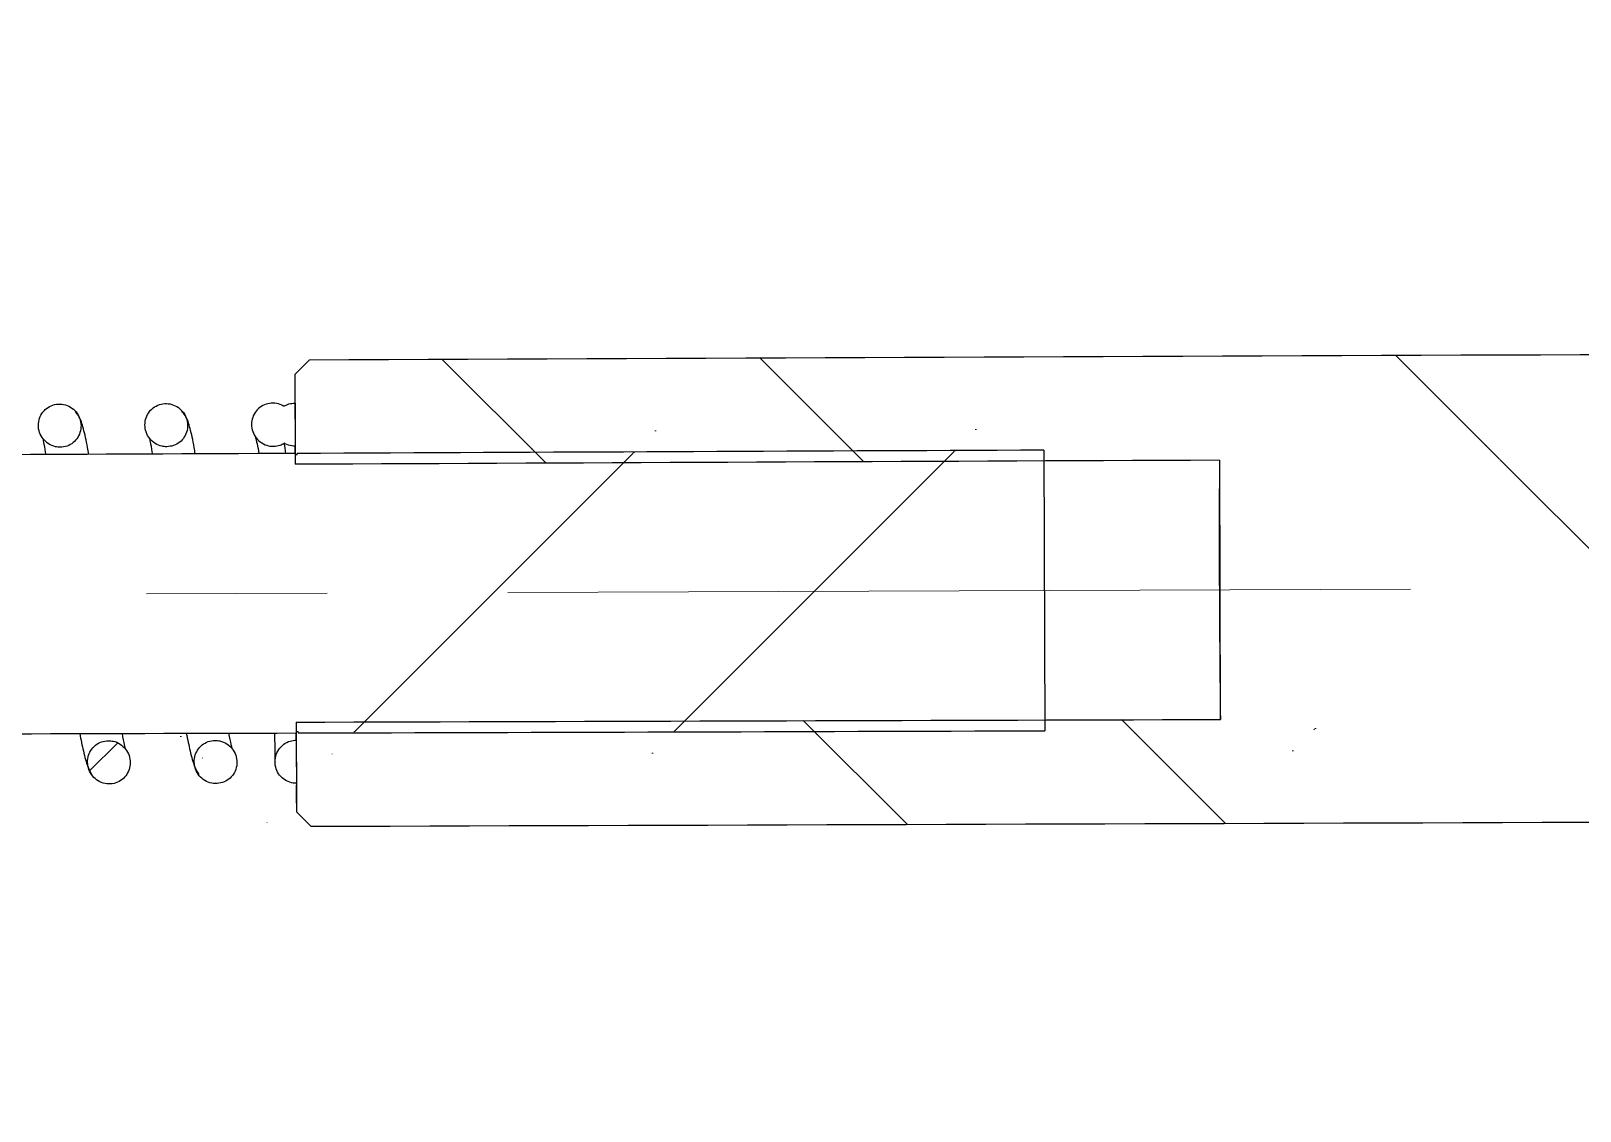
# Model space of a CAD drawing. Header units: millimetres. Extents: x 0 to 210, y 0 to 297.
# Drawn here: x 66.31 to 88.1, y 173.29 to 188.48 of the extents above; entities that cross this region are included whole.
import ezdxf

# ---------------------------------------------------------------- set-up
doc = ezdxf.new("R2010")
doc.units = ezdxf.units.MM
doc.linetypes.add('CENTERX2', pattern=[20.32, 12.7, -2.54, 2.54, -2.54])
doc.layers.add('COTAS', color=7, linetype='Continuous')
pattern_1 = [(45, (0, 0), (-4.49013, 4.49013), []), (45, (0, 3.175), (-4.49013, 4.49013), [])]

msp = doc.modelspace()

# ---------------------------------------------------------------- hatches: boundary and pattern name
at = {"layer": 'COTAS', "linetype": 'Continuous', "lineweight": 18}
h = msp.add_hatch(dxfattribs=at)
h.set_pattern_fill('ANSI32', color=256, angle=90, style=0)
edge = h.paths.add_edge_path(flags=0)
edge.add_line((83.024, 182.441), (83.037, 178.794))
edge.add_ellipse((155.617, 180.882), major_axis=(-431.296, -1.575), ratio=0.0042894, start_angle=78.55426, end_angle=80.31111, ccw=False)
edge.add_line((70.037, 178.757), (70.042, 177.492))
edge.add_spline(control_points=[(70.042, 177.492), (70.109, 177.425), (70.176, 177.358), (70.243, 177.291)], knot_values=[0, 0, 0, 0, 0.000284, 0.000284, 0.000284, 0.000284], weights=[1, 1, 1, 1], degree=3, periodic=0)
edge.add_ellipse((155.617, 180.882), major_axis=(-769.339, -2.809), ratio=0.0042894, start_angle=83.627805, end_angle=86.304547)
edge.add_spline(control_points=[(106.043, 177.408), (107.067, 176.548), (108.091, 175.689), (109.115, 174.829), (109.596, 174.426), (110.076, 174.023), (110.557, 173.62)], knot_values=[0, 0, 0, 0, 0.004012, 0.004012, 0.004012, 0.005893, 0.005893, 0.005893, 0.005893], weights=[1, 1, 1, 1, 1, 1, 1], degree=3, periodic=0)
edge.add_ellipse((155.617, 180.882), major_axis=(-1655.245, -6.044), ratio=0.00428937, start_angle=88.439159, end_angle=88.847729)
edge.add_spline(control_points=[(122.357, 173.662), (122.423, 173.729), (122.49, 173.796), (122.556, 173.863)], knot_values=[0, 0, 0, 0, 0.000283, 0.000283, 0.000283, 0.000283], weights=[1, 1, 1, 1], degree=3, periodic=0)
edge.add_line((122.556, 173.863), (122.551, 175.263))
edge.add_ellipse((155.617, 180.882), major_axis=(-1282.232, -4.682), ratio=0.00428937, start_angle=88.521395, end_angle=88.677838)
edge.add_line((126.051, 175.276), (126.056, 173.876))
edge.add_spline(control_points=[(126.056, 173.876), (126.123, 173.809), (126.19, 173.743), (126.257, 173.676)], knot_values=[0, 0, 0, 0, 0.000283, 0.000283, 0.000283, 0.000283], weights=[1, 1, 1, 1], degree=3, periodic=0)
edge.add_ellipse((155.617, 180.882), major_axis=(-1655.245, -6.044), ratio=0.00428937, start_angle=88.98275, end_angle=89.072762)
edge.add_spline(control_points=[(128.857, 173.686), (128.923, 173.753), (128.99, 173.819), (129.056, 173.886)], knot_values=[0, 0, 0, 0, 0.000283, 0.000283, 0.000283, 0.000283], weights=[1, 1, 1, 1], degree=3, periodic=0)
edge.add_line((129.056, 173.886), (129.006, 187.684))
edge.add_spline(control_points=[(129.006, 187.684), (128.939, 187.751), (128.872, 187.817), (128.805, 187.884)], knot_values=[0, 0, 0, 0, 0.000283, 0.000283, 0.000283, 0.000283], weights=[1, 1, 1, 1], degree=3, periodic=0)
edge.add_ellipse((155.617, 180.882), major_axis=(-1655.245, -6.044), ratio=0.00428937, start_angle=270.927238, end_angle=271.01725)
edge.add_spline(control_points=[(126.205, 187.874), (126.138, 187.807), (126.072, 187.74), (126.006, 187.673)], knot_values=[0, 0, 0, 0, 0.000283, 0.000283, 0.000283, 0.000283], weights=[1, 1, 1, 1], degree=3, periodic=0)
edge.add_line((126.006, 187.673), (126.011, 186.273))
edge.add_ellipse((155.617, 180.882), major_axis=(-1282.232, -4.682), ratio=0.00428937, start_angle=271.322162, end_angle=271.478605)
edge.add_line((122.511, 186.26), (122.506, 187.66))
edge.add_spline(control_points=[(122.506, 187.66), (122.439, 187.727), (122.372, 187.793), (122.305, 187.859)], knot_values=[0, 0, 0, 0, 0.000283, 0.000283, 0.000283, 0.000283], weights=[1, 1, 1, 1], degree=3, periodic=0)
edge.add_ellipse((155.617, 180.882), major_axis=(-1655.245, -6.044), ratio=0.00428937, start_angle=271.152271, end_angle=271.560841)
edge.add_spline(control_points=[(110.505, 187.815), (109.009, 186.542), (107.513, 185.269), (106.019, 183.994)], knot_values=[0, 0, 0, 0, 0.005893, 0.005893, 0.005893, 0.005893], weights=[1, 1, 1, 1], degree=3, periodic=0)
edge.add_ellipse((155.617, 180.882), major_axis=(-769.339, -2.809), ratio=0.0042894, start_angle=273.695453, end_angle=276.372195)
edge.add_spline(control_points=[(70.219, 183.85), (70.152, 183.783), (70.086, 183.715), (70.019, 183.648)], knot_values=[0, 0, 0, 0, 0.000284, 0.000284, 0.000284, 0.000284], weights=[1, 1, 1, 1], degree=3, periodic=0)
edge.add_line((70.019, 183.648), (70.024, 182.383))
edge.add_ellipse((155.617, 180.882), major_axis=(-431.296, -1.575), ratio=0.0042894, start_angle=279.68889, end_angle=281.44574, ccw=False)
h = msp.add_hatch(dxfattribs=at)
h.set_pattern_fill('ANSI32', color=256, angle=90, style=0)
edge = h.paths.add_edge_path(flags=0)
edge.add_line((45.049, 183.694), (45.052, 182.78))
edge.add_ellipse((155.617, 180.882), major_axis=(-547.863, -2), ratio=0.0042894, start_angle=280.78909, end_angle=281.64203, ccw=False)
edge.add_line((53.052, 182.816), (53.053, 182.51))
edge.add_ellipse((155.617, 180.882), major_axis=(-477.923, -1.745), ratio=0.0042894, start_angle=281.90087, end_angle=282.39139, ccw=False)
edge.add_line((57.053, 182.528), (57.049, 183.745))
edge.add_ellipse((155.617, 180.882), major_axis=(-757.683, -2.767), ratio=0.0042894, start_angle=277.474019, end_angle=278.390234)
h = msp.add_hatch(dxfattribs=at)
h.set_pattern_fill('ANSI32', color=256, angle=3e-322, style=0)
edge = h.paths.add_edge_path(flags=0)
edge.add_line((48.053, 182.538), (48.068, 178.441))
edge.add_spline(control_points=[(48.068, 178.441), (48.135, 178.373), (48.202, 178.305), (48.269, 178.237)], knot_values=[0, 0, 0, 0, 0.000286, 0.000286, 0.000286, 0.000286], weights=[1, 1, 1, 1], degree=3, periodic=0)
edge.add_ellipse((155.617, 180.882), major_axis=(-536.206, -1.958), ratio=0.0042894, start_angle=78.45044, end_angle=78.97346)
edge.add_line((53.069, 178.25), (53.067, 178.557))
edge.add_ellipse((155.617, 180.882), major_axis=(-466.266, -1.703), ratio=0.0042894, start_angle=77.29371, end_angle=79.42299)
edge.add_line((70.038, 178.604), (70.038, 178.622))
edge.add_ellipse((155.617, 180.882), major_axis=(-462.064, -1.687), ratio=0.0042894, start_angle=79.32568, end_angle=79.32942)
edge.add_line((70.067, 178.622), (70.068, 178.604))
edge.add_ellipse((155.617, 180.882), major_axis=(-466.266, -1.703), ratio=0.0042894, start_angle=79.4267, end_angle=80.73657)
edge.add_line((80.568, 178.634), (80.553, 182.582))
edge.add_ellipse((155.617, 180.882), major_axis=(-466.266, -1.703), ratio=0.0042894, start_angle=279.26343, end_angle=280.5733)
edge.add_line((70.053, 182.536), (70.053, 182.518))
edge.add_ellipse((155.617, 180.882), major_axis=(-462.064, -1.687), ratio=0.0042894, start_angle=280.67058, end_angle=280.67432)
edge.add_line((70.024, 182.518), (70.024, 182.536))
edge.add_ellipse((155.617, 180.882), major_axis=(-466.266, -1.703), ratio=0.0042894, start_angle=280.57701, end_angle=282.70629)
edge.add_line((53.053, 182.459), (53.052, 182.765))
edge.add_ellipse((155.617, 180.882), major_axis=(-536.206, -1.958), ratio=0.0042894, start_angle=281.02654, end_angle=281.54956)
edge.add_spline(control_points=[(48.252, 182.744), (48.186, 182.675), (48.119, 182.607), (48.053, 182.538)], knot_values=[0, 0, 0, 0, 0.000286, 0.000286, 0.000286, 0.000286], weights=[1, 1, 1, 1], degree=3, periodic=0)
h = msp.add_hatch(dxfattribs=at)
h.set_pattern_fill('STEEL', color=256, scale=2, style=0)
h.set_pattern_definition(pattern_1)
edge = h.paths.add_edge_path(flags=0)
edge.add_spline(control_points=[(66.717, 182.623), (66.75, 182.623), (66.783, 182.629), (66.814, 182.64), (66.845, 182.651), (66.874, 182.667), (66.899, 182.688), (66.925, 182.708), (66.947, 182.733), (66.964, 182.761), (66.982, 182.789), (66.995, 182.82), (67.002, 182.853), (67.01, 182.886), (67.012, 182.92), (67.009, 182.954), (67.005, 182.988), (66.996, 183.022), (66.981, 183.054), (66.967, 183.085), (66.946, 183.115), (66.922, 183.139), (66.898, 183.164), (66.869, 183.185), (66.838, 183.2), (66.807, 183.215), (66.773, 183.225), (66.739, 183.229), (66.706, 183.233), (66.671, 183.231), (66.639, 183.223), (66.606, 183.215), (66.575, 183.202), (66.547, 183.184), (66.519, 183.166), (66.494, 183.143), (66.474, 183.117), (66.454, 183.091), (66.438, 183.062), (66.427, 183.03), (66.416, 182.999), (66.411, 182.965), (66.411, 182.932), (66.411, 182.898), (66.417, 182.863), (66.428, 182.831), (66.439, 182.798), (66.456, 182.767), (66.477, 182.74), (66.499, 182.713), (66.526, 182.689), (66.555, 182.67), (66.584, 182.651), (66.617, 182.638), (66.651, 182.63), (66.673, 182.625), (66.695, 182.623), (66.717, 182.623)], knot_values=[0, 0, 0, 0, 0.000098, 0.000098, 0.000098, 0.000196, 0.000196, 0.000196, 0.000294, 0.000294, 0.000294, 0.000393, 0.000393, 0.000393, 0.000495, 0.000495, 0.000495, 0.000598, 0.000598, 0.000598, 0.000703, 0.000703, 0.000703, 0.000807, 0.000807, 0.000807, 0.000909, 0.000909, 0.000909, 0.00101, 0.00101, 0.00101, 0.00111, 0.00111, 0.00111, 0.001209, 0.001209, 0.001209, 0.001307, 0.001307, 0.001307, 0.001408, 0.001408, 0.001408, 0.001509, 0.001509, 0.001509, 0.001613, 0.001613, 0.001613, 0.001718, 0.001718, 0.001718, 0.001822, 0.001822, 0.001822, 0.001888, 0.001888, 0.001888, 0.001888], weights=[1, 1, 1, 1, 1, 1, 1, 1, 1, 1, 1, 1, 1, 1, 1, 1, 1, 1, 1, 1, 1, 1, 1, 1, 1, 1, 1, 1, 1, 1, 1, 1, 1, 1, 1, 1, 1, 1, 1, 1, 1, 1, 1, 1, 1, 1, 1, 1, 1, 1, 1, 1, 1, 1, 1, 1, 1, 1], degree=3, periodic=0)
h = msp.add_hatch(dxfattribs=at)
h.set_pattern_fill('STEEL', color=256, scale=2, style=0)
h.set_pattern_definition(pattern_1)
edge = h.paths.add_edge_path(flags=0)
edge.add_spline(control_points=[(68.217, 182.63), (68.249, 182.63), (68.282, 182.635), (68.313, 182.646), (68.344, 182.657), (68.373, 182.674), (68.399, 182.694), (68.424, 182.715), (68.446, 182.74), (68.464, 182.768), (68.481, 182.796), (68.494, 182.827), (68.502, 182.859), (68.51, 182.892), (68.512, 182.927), (68.508, 182.961), (68.505, 182.995), (68.495, 183.029), (68.481, 183.06), (68.466, 183.092), (68.446, 183.121), (68.421, 183.146), (68.397, 183.171), (68.368, 183.191), (68.337, 183.207), (68.307, 183.222), (68.273, 183.232), (68.239, 183.235), (68.205, 183.239), (68.171, 183.237), (68.138, 183.229), (68.106, 183.222), (68.074, 183.208), (68.046, 183.19), (68.019, 183.173), (67.994, 183.15), (67.973, 183.124), (67.953, 183.098), (67.937, 183.068), (67.926, 183.037), (67.915, 183.005), (67.91, 182.971), (67.91, 182.938), (67.91, 182.904), (67.916, 182.87), (67.927, 182.838), (67.938, 182.805), (67.955, 182.774), (67.977, 182.747), (67.998, 182.719), (68.025, 182.695), (68.054, 182.676), (68.084, 182.658), (68.117, 182.644), (68.151, 182.637), (68.172, 182.632), (68.194, 182.629), (68.217, 182.63)], knot_values=[0, 0, 0, 0, 0.000098, 0.000098, 0.000098, 0.000196, 0.000196, 0.000196, 0.000294, 0.000294, 0.000294, 0.000393, 0.000393, 0.000393, 0.000495, 0.000495, 0.000495, 0.000598, 0.000598, 0.000598, 0.000702, 0.000702, 0.000702, 0.000806, 0.000806, 0.000806, 0.000909, 0.000909, 0.000909, 0.00101, 0.00101, 0.00101, 0.00111, 0.00111, 0.00111, 0.001208, 0.001208, 0.001208, 0.001307, 0.001307, 0.001307, 0.001408, 0.001408, 0.001408, 0.001509, 0.001509, 0.001509, 0.001613, 0.001613, 0.001613, 0.001718, 0.001718, 0.001718, 0.001822, 0.001822, 0.001822, 0.001888, 0.001888, 0.001888, 0.001888], weights=[1, 1, 1, 1, 1, 1, 1, 1, 1, 1, 1, 1, 1, 1, 1, 1, 1, 1, 1, 1, 1, 1, 1, 1, 1, 1, 1, 1, 1, 1, 1, 1, 1, 1, 1, 1, 1, 1, 1, 1, 1, 1, 1, 1, 1, 1, 1, 1, 1, 1, 1, 1, 1, 1, 1, 1, 1, 1], degree=3, periodic=0)
h = msp.add_hatch(dxfattribs=at)
h.set_pattern_fill('STEEL', color=256, scale=2, style=0)
h.set_pattern_definition(pattern_1)
edge = h.paths.add_edge_path(flags=0)
edge.add_spline(control_points=[(70.021, 183.245), (69.992, 183.245), (69.963, 183.24), (69.935, 183.232), (69.91, 183.224), (69.885, 183.213), (69.863, 183.199)], knot_values=[0.000156, 0.000156, 0.000156, 0.000156, 0.000244, 0.000244, 0.000244, 0.000324, 0.000324, 0.000324, 0.000324], weights=[1, 1, 1, 1, 1, 1, 1], degree=3, periodic=0)
edge.add_spline(control_points=[(69.863, 183.199), (69.854, 183.204), (69.846, 183.209), (69.837, 183.213), (69.806, 183.228), (69.772, 183.238), (69.738, 183.242), (69.705, 183.245), (69.67, 183.243), (69.637, 183.236), (69.605, 183.228), (69.574, 183.215), (69.546, 183.197), (69.518, 183.179), (69.493, 183.156), (69.473, 183.13), (69.452, 183.104), (69.436, 183.074), (69.426, 183.043), (69.415, 183.011), (69.409, 182.978), (69.409, 182.944), (69.409, 182.91), (69.415, 182.876), (69.426, 182.844), (69.438, 182.811), (69.455, 182.78), (69.476, 182.753), (69.498, 182.726), (69.524, 182.702), (69.554, 182.683), (69.583, 182.665), (69.616, 182.651), (69.65, 182.643), (69.671, 182.639), (69.694, 182.636), (69.716, 182.636), (69.749, 182.636), (69.782, 182.642), (69.813, 182.653), (69.832, 182.66), (69.851, 182.669), (69.869, 182.68)], knot_values=[0.000777, 0.000777, 0.000777, 0.000777, 0.000806, 0.000806, 0.000806, 0.000909, 0.000909, 0.000909, 0.00101, 0.00101, 0.00101, 0.00111, 0.00111, 0.00111, 0.001208, 0.001208, 0.001208, 0.001307, 0.001307, 0.001307, 0.001407, 0.001407, 0.001407, 0.001509, 0.001509, 0.001509, 0.001613, 0.001613, 0.001613, 0.001717, 0.001717, 0.001717, 0.001821, 0.001821, 0.001821, 0.001887, 0.001887, 0.001887, 0.001985, 0.001985, 0.001985, 0.002048, 0.002048, 0.002048, 0.002048], weights=[1, 1, 1, 1, 1, 1, 1, 1, 1, 1, 1, 1, 1, 1, 1, 1, 1, 1, 1, 1, 1, 1, 1, 1, 1, 1, 1, 1, 1, 1, 1, 1, 1, 1, 1, 1, 1, 1, 1, 1, 1, 1, 1], degree=3, periodic=0)
edge.add_spline(control_points=[(69.869, 182.68), (69.874, 182.677), (69.879, 182.674), (69.884, 182.672), (69.913, 182.656), (69.945, 182.646), (69.978, 182.641), (69.993, 182.639), (70.008, 182.637), (70.023, 182.638)], knot_values=[0.000948, 0.000948, 0.000948, 0.000948, 0.000965, 0.000965, 0.000965, 0.001065, 0.001065, 0.001065, 0.001111, 0.001111, 0.001111, 0.001111], weights=[1, 1, 1, 1, 1, 1, 1, 1, 1, 1], degree=3, periodic=0)
edge.add_line((70.023, 182.638), (70.021, 183.245))
h = msp.add_hatch(dxfattribs=at)
h.set_pattern_fill('ANSI32', color=256, angle=90, style=0)
edge = h.paths.add_edge_path(flags=0)
edge.add_line((53.068, 178.506), (53.069, 178.2))
edge.add_ellipse((155.617, 180.882), major_axis=(-547.863, -2), ratio=0.0042894, start_angle=78.35797, end_angle=79.21091, ccw=False)
edge.add_line((45.069, 178.177), (45.072, 177.264))
edge.add_ellipse((155.617, 180.882), major_axis=(-757.683, -2.767), ratio=0.0042894, start_angle=81.609766, end_angle=82.525981)
edge.add_line((57.072, 177.3), (57.068, 178.517))
edge.add_ellipse((155.617, 180.882), major_axis=(-477.923, -1.745), ratio=0.0042894, start_angle=77.60861, end_angle=78.09913, ccw=False)
h = msp.add_hatch(dxfattribs=at)
h.set_pattern_fill('STEEL', color=256, scale=2, style=0)
h.set_pattern_definition(pattern_1)
edge = h.paths.add_edge_path(flags=0)
edge.add_spline(control_points=[(67.397, 178.495), (67.364, 178.495), (67.331, 178.489), (67.3, 178.478), (67.269, 178.467), (67.24, 178.451), (67.214, 178.43), (67.189, 178.41), (67.167, 178.385), (67.149, 178.357), (67.132, 178.329), (67.119, 178.298), (67.111, 178.265), (67.103, 178.232), (67.101, 178.198), (67.105, 178.164), (67.108, 178.13), (67.117, 178.096), (67.132, 178.065), (67.147, 178.033), (67.167, 178.004), (67.191, 177.979), (67.215, 177.954), (67.244, 177.933), (67.275, 177.918), (67.306, 177.903), (67.34, 177.893), (67.374, 177.889), (67.407, 177.885), (67.442, 177.887), (67.475, 177.895), (67.507, 177.902), (67.539, 177.916), (67.567, 177.933), (67.594, 177.951), (67.62, 177.974), (67.64, 178), (67.66, 178.026), (67.676, 178.056), (67.687, 178.087), (67.698, 178.119), (67.703, 178.152), (67.703, 178.186), (67.703, 178.22), (67.698, 178.254), (67.686, 178.286), (67.675, 178.319), (67.658, 178.35), (67.637, 178.377), (67.615, 178.404), (67.589, 178.429), (67.559, 178.447), (67.53, 178.466), (67.497, 178.48), (67.463, 178.487), (67.441, 178.492), (67.419, 178.495), (67.397, 178.495)], knot_values=[0, 0, 0, 0, 0.000098, 0.000098, 0.000098, 0.000196, 0.000196, 0.000196, 0.000294, 0.000294, 0.000294, 0.000394, 0.000394, 0.000394, 0.000495, 0.000495, 0.000495, 0.000598, 0.000598, 0.000598, 0.000702, 0.000702, 0.000702, 0.000807, 0.000807, 0.000807, 0.000909, 0.000909, 0.000909, 0.001011, 0.001011, 0.001011, 0.00111, 0.00111, 0.00111, 0.001209, 0.001209, 0.001209, 0.001308, 0.001308, 0.001308, 0.001408, 0.001408, 0.001408, 0.00151, 0.00151, 0.00151, 0.001613, 0.001613, 0.001613, 0.001718, 0.001718, 0.001718, 0.001823, 0.001823, 0.001823, 0.001889, 0.001889, 0.001889, 0.001889], weights=[1, 1, 1, 1, 1, 1, 1, 1, 1, 1, 1, 1, 1, 1, 1, 1, 1, 1, 1, 1, 1, 1, 1, 1, 1, 1, 1, 1, 1, 1, 1, 1, 1, 1, 1, 1, 1, 1, 1, 1, 1, 1, 1, 1, 1, 1, 1, 1, 1, 1, 1, 1, 1, 1, 1, 1, 1, 1], degree=3, periodic=0)
h = msp.add_hatch(dxfattribs=at)
h.set_pattern_fill('STEEL', color=256, scale=2, style=0)
h.set_pattern_definition(pattern_1)
edge = h.paths.add_edge_path(flags=0)
edge.add_spline(control_points=[(68.898, 178.499), (68.865, 178.499), (68.832, 178.493), (68.801, 178.482), (68.77, 178.471), (68.74, 178.455), (68.715, 178.434), (68.689, 178.414), (68.667, 178.389), (68.65, 178.361), (68.632, 178.333), (68.619, 178.302), (68.612, 178.27), (68.604, 178.237), (68.602, 178.202), (68.605, 178.168), (68.609, 178.134), (68.618, 178.1), (68.633, 178.069), (68.647, 178.037), (68.668, 178.008), (68.692, 177.983), (68.716, 177.958), (68.745, 177.938), (68.776, 177.922), (68.807, 177.907), (68.841, 177.897), (68.875, 177.893), (68.908, 177.89), (68.943, 177.892), (68.975, 177.899), (69.008, 177.907), (69.039, 177.92), (69.067, 177.938), (69.095, 177.956), (69.12, 177.979), (69.14, 178.005), (69.161, 178.031), (69.177, 178.061), (69.188, 178.092), (69.198, 178.123), (69.204, 178.157), (69.204, 178.19), (69.204, 178.224), (69.198, 178.259), (69.187, 178.291), (69.176, 178.323), (69.159, 178.354), (69.138, 178.382), (69.116, 178.409), (69.089, 178.433), (69.06, 178.452), (69.031, 178.47), (68.998, 178.484), (68.964, 178.492), (68.942, 178.497), (68.92, 178.499), (68.898, 178.499)], knot_values=[0, 0, 0, 0, 0.000098, 0.000098, 0.000098, 0.000197, 0.000197, 0.000197, 0.000295, 0.000295, 0.000295, 0.000394, 0.000394, 0.000394, 0.000495, 0.000495, 0.000495, 0.000598, 0.000598, 0.000598, 0.000702, 0.000702, 0.000702, 0.000806, 0.000806, 0.000806, 0.000909, 0.000909, 0.000909, 0.00101, 0.00101, 0.00101, 0.00111, 0.00111, 0.00111, 0.001209, 0.001209, 0.001209, 0.001308, 0.001308, 0.001308, 0.001408, 0.001408, 0.001408, 0.00151, 0.00151, 0.00151, 0.001613, 0.001613, 0.001613, 0.001718, 0.001718, 0.001718, 0.001822, 0.001822, 0.001822, 0.001888, 0.001888, 0.001888, 0.001888], weights=[1, 1, 1, 1, 1, 1, 1, 1, 1, 1, 1, 1, 1, 1, 1, 1, 1, 1, 1, 1, 1, 1, 1, 1, 1, 1, 1, 1, 1, 1, 1, 1, 1, 1, 1, 1, 1, 1, 1, 1, 1, 1, 1, 1, 1, 1, 1, 1, 1, 1, 1, 1, 1, 1, 1, 1, 1, 1], degree=3, periodic=0)
h = msp.add_hatch(dxfattribs=at)
h.set_pattern_fill('STEEL', color=256, scale=2, style=0)
h.set_pattern_definition(pattern_1)
edge = h.paths.add_edge_path(flags=0)
edge.add_spline(control_points=[(70.038, 178.502), (70.01, 178.502), (69.981, 178.498), (69.954, 178.49), (69.922, 178.48), (69.89, 178.464), (69.863, 178.444), (69.836, 178.424), (69.811, 178.399), (69.792, 178.37), (69.773, 178.342), (69.758, 178.309), (69.749, 178.276), (69.741, 178.243), (69.738, 178.208), (69.74, 178.174), (69.743, 178.14), (69.752, 178.106), (69.765, 178.075), (69.779, 178.044), (69.798, 178.015), (69.821, 177.991), (69.843, 177.966), (69.87, 177.945), (69.9, 177.93), (69.929, 177.914), (69.962, 177.903), (69.995, 177.898), (70.01, 177.896), (70.025, 177.895), (70.04, 177.895)], knot_values=[0.000156, 0.000156, 0.000156, 0.000156, 0.000242, 0.000242, 0.000242, 0.000345, 0.000345, 0.000345, 0.000449, 0.000449, 0.000449, 0.000553, 0.000553, 0.000553, 0.000657, 0.000657, 0.000657, 0.000761, 0.000761, 0.000761, 0.000863, 0.000863, 0.000863, 0.000964, 0.000964, 0.000964, 0.001065, 0.001065, 0.001065, 0.001111, 0.001111, 0.001111, 0.001111], weights=[1, 1, 1, 1, 1, 1, 1, 1, 1, 1, 1, 1, 1, 1, 1, 1, 1, 1, 1, 1, 1, 1, 1, 1, 1, 1, 1, 1, 1, 1, 1], degree=3, periodic=0)
edge.add_line((70.04, 177.895), (70.038, 178.502))

# ---------------------------------------------------------------- linework, layer by layer
at = {"color": 7, "linetype": 'Continuous', "lineweight": 25}
for p, q in [((70.019, 183.648), (70.219, 183.85)), ((70.019, 183.648), (70.024, 182.383)), ((70.021, 183.245), (70.023, 182.638)), ((70.024, 182.536), (70.024, 182.518)), ((70.053, 182.518), (70.024, 182.518)), ((70.053, 182.518), (70.053, 182.536)), ((80.553, 182.582), (80.568, 178.634)), ((83.024, 182.441), (83.037, 178.794)), ((70.037, 178.757), (70.042, 177.492)), ((70.038, 178.502), (70.036, 178.604)), ((70.038, 178.622), (70.067, 178.622)), ((70.038, 178.622), (70.038, 178.604)), ((70.038, 178.502), (70.04, 177.895)), ((70.068, 178.604), (70.067, 178.622)), ((70.243, 177.291), (70.042, 177.492))]:
    msp.add_line(p, q, dxfattribs=at)
at = {"color": 7, "linetype": 'Continuous', "lineweight": 25, "flags": 128}
msp.add_lwpolyline([(70.022, 182.536), (70.022, 182.552), (70.023, 182.638)], dxfattribs=at)
at = {"color": 7, "linetype": 'Continuous', "lineweight": 25}
for centre, radius, start, end in [((94.027, 183.232), 24.011, 179.0059, 179.9138), ((295.511, 181.393), 212.489, 179.71748, 180.70093), ((93.892, 178.08), 23.857, 180.5094, 181.414)]:
    msp.add_arc(centre, radius, start, end, dxfattribs=at)
for major_axis, start_param, end_param in [((-769.339, -2.809), 4.776887, 4.823605), ((-466.266, -1.703), 4.896993, 4.934156), ((-431.296, -1.575), 4.881492, 4.912155), ((-466.266, -1.703), 4.874066, 4.896928), ((-431.296, -1.575), 1.37103, 1.401693), ((-466.266, -1.703), 1.34903, 1.386193), ((-466.266, -1.703), 1.386257, 1.409119), ((-769.339, -2.809), 1.459581, 1.506299)]:
    msp.add_ellipse((155.617, 180.882), major_axis=major_axis, ratio=0.004289, start_param=start_param, end_param=end_param, dxfattribs=at)
for points, knots in [([(66.717, 182.623), (66.75, 182.626), (66.816, 182.633), (66.903, 182.684), (66.969, 182.758), (67.008, 182.852), (67.015, 182.955), (66.987, 183.056), (66.927, 183.143), (66.841, 183.205), (66.741, 183.235), (66.638, 183.229), (66.544, 183.189), (66.47, 183.121), (66.422, 183.032), (66.405, 182.931), (66.422, 182.829), (66.473, 182.736), (66.552, 182.665), (66.638, 182.628), (66.695, 182.624), (66.717, 182.623)], [0, 0, 0, 0, 0.0519344, 0.103878, 0.1557296, 0.2083014, 0.2620399, 0.3168083, 0.3720479, 0.4270887, 0.4814308, 0.5348877, 0.5875885, 0.6399004, 0.6923171, 0.7453329, 0.7992936, 0.8542254, 0.9096936, 0.9648523, 1, 1, 1, 1]), ([(67.118, 182.523), (67.113, 182.555), (67.092, 182.699), (67.046, 182.882), (67.002, 183.035), (66.944, 183.105), (66.929, 183.124)], [0, 0, 0, 0, 0.113873, 0.510556, 0.865444, 1, 1, 1, 1]), ([(68.217, 182.63), (68.249, 182.633), (68.315, 182.64), (68.402, 182.69), (68.469, 182.765), (68.507, 182.859), (68.514, 182.962), (68.486, 183.063), (68.426, 183.15), (68.34, 183.212), (68.24, 183.241), (68.137, 183.235), (68.043, 183.195), (67.969, 183.127), (67.921, 183.038), (67.904, 182.937), (67.922, 182.835), (67.972, 182.743), (68.051, 182.672), (68.138, 182.635), (68.194, 182.631), (68.217, 182.63)], [0, 0, 0, 0, 0.05198, 0.103969, 0.155862, 0.20845, 0.262176, 0.31691, 0.372109, 0.427122, 0.481457, 0.53493, 0.587661, 0.640007, 0.692449, 0.745472, 0.799416, 0.85431, 0.909735, 0.964866, 1, 1, 1, 1]), ([(68.617, 182.53), (68.613, 182.56), (68.592, 182.703), (68.546, 182.886), (68.502, 183.041), (68.443, 183.112), (68.427, 183.132)], [0, 0, 0, 0, 0.107642, 0.503595, 0.858891, 1, 1, 1, 1]), ([(69.863, 183.199), (69.854, 183.204), (69.816, 183.226), (69.739, 183.247), (69.637, 183.241), (69.543, 183.202), (69.468, 183.133), (69.42, 183.044), (69.404, 182.944), (69.421, 182.841), (69.472, 182.749), (69.55, 182.678), (69.637, 182.642), (69.726, 182.633), (69.803, 182.645), (69.85, 182.67), (69.869, 182.68)], [0, 0, 0, 0, 0.023583, 0.104205, 0.183577, 0.261873, 0.339602, 0.417461, 0.496154, 0.57618, 0.657587, 0.73977, 0.82154, 0.873657, 0.950859, 1, 1, 1, 1]), ([(69.863, 183.199), (69.886, 183.211), (69.936, 183.238), (69.992, 183.242), (70.021, 183.245)], [0, 0, 0, 0, 0.4765146, 1, 1, 1, 1]), ([(66.476, 182.736), (66.476, 182.725), (66.478, 182.7), (66.501, 182.615), (66.514, 182.524), (66.515, 182.52)], [0, 0, 0, 0, 0.430044, 0.978576, 1, 1, 1, 1]), ([(67.976, 182.742), (67.976, 182.73), (67.979, 182.704), (68.001, 182.62), (68.014, 182.529), (68.015, 182.527)], [0, 0, 0, 0, 0.435525, 0.986532, 1, 1, 1, 1]), ([(69.465, 182.764), (69.465, 182.762), (69.464, 182.757), (69.487, 182.687), (69.505, 182.583), (69.513, 182.534)], [0, 0, 0, 0, 0.20138, 0.626429, 1, 1, 1, 1]), ([(69.891, 182.535), (69.884, 182.588), (69.877, 182.649), (69.87, 182.676), (69.869, 182.68)], [0, 0, 0, 0, 0.864901, 1, 1, 1, 1]), ([(70.023, 182.638), (70.008, 182.638), (69.96, 182.64), (69.907, 182.658), (69.874, 182.677), (69.869, 182.68)], [0, 0, 0, 0, 0.279659, 0.893823, 1, 1, 1, 1]), ([(66.992, 178.595), (67.009, 178.51), (67.046, 178.324), (67.104, 178.122), (67.145, 178.05), (67.164, 178.016)], [0, 0, 0, 0, 0.306227, 0.666784, 1, 1, 1, 1]), ([(67.397, 178.495), (67.364, 178.491), (67.298, 178.485), (67.211, 178.434), (67.144, 178.36), (67.106, 178.266), (67.099, 178.163), (67.127, 178.062), (67.187, 177.975), (67.272, 177.913), (67.373, 177.883), (67.476, 177.889), (67.57, 177.929), (67.644, 177.997), (67.692, 178.086), (67.709, 178.186), (67.692, 178.288), (67.641, 178.381), (67.563, 178.452), (67.476, 178.49), (67.419, 178.493), (67.397, 178.495)], [0, 0, 0, 0, 0.051989, 0.103989, 0.155847, 0.208361, 0.262009, 0.316696, 0.371894, 0.426946, 0.481344, 0.534877, 0.587646, 0.639995, 0.692401, 0.745359, 0.799232, 0.854079, 0.90951, 0.964709, 1, 1, 1, 1]), ([(67.634, 178.387), (67.633, 178.394), (67.631, 178.406), (67.604, 178.535), (67.592, 178.597)], [0, 0, 0, 0, 0.522705, 1, 1, 1, 1]), ([(68.492, 178.6), (68.51, 178.513), (68.547, 178.326), (68.606, 178.124), (68.647, 178.052), (68.666, 178.018)], [0, 0, 0, 0, 0.309296, 0.668049, 1, 1, 1, 1]), ([(68.898, 178.499), (68.865, 178.496), (68.799, 178.489), (68.711, 178.438), (68.645, 178.364), (68.606, 178.27), (68.6, 178.167), (68.627, 178.066), (68.687, 177.979), (68.773, 177.917), (68.873, 177.888), (68.976, 177.894), (69.07, 177.933), (69.145, 178.001), (69.193, 178.09), (69.21, 178.191), (69.192, 178.293), (69.142, 178.386), (69.063, 178.456), (68.977, 178.494), (68.92, 178.498), (68.898, 178.499)], [0, 0, 0, 0, 0.052035, 0.104081, 0.155982, 0.208514, 0.262151, 0.316804, 0.371961, 0.426984, 0.481374, 0.534921, 0.587721, 0.640104, 0.692537, 0.745504, 0.79936, 0.85417, 0.909557, 0.964727, 1, 1, 1, 1]), ([(69.133, 178.394), (69.132, 178.4), (69.131, 178.411), (69.104, 178.54), (69.092, 178.601)], [0, 0, 0, 0, 0.5234407, 1, 1, 1, 1]), ([(69.734, 178.603), (69.734, 178.569), (69.735, 178.45), (69.737, 178.312), (69.738, 178.222), (69.739, 178.194), (69.74, 178.189)], [0, 0, 0, 0, 0.154718, 0.541589, 0.929984, 1, 1, 1, 1]), ([(70.04, 177.895), (70.025, 177.896), (69.977, 177.898), (69.897, 177.925), (69.816, 177.987), (69.76, 178.073), (69.735, 178.174), (69.744, 178.278), (69.787, 178.373), (69.859, 178.448), (69.947, 178.494), (70.01, 178.5), (70.038, 178.502)], [0, 0, 0, 0, 0.0486084, 0.1543446, 0.260381, 0.3672108, 0.4750997, 0.5839545, 0.6932481, 0.8021127, 0.909713, 1, 1, 1, 1])]:
    msp.add_open_spline(points, degree=3, knots=knots, dxfattribs=at)
at = {"layer": 'COTAS', "linetype": 'CENTERX2', "lineweight": 18}
msp.add_line((106.032, 180.701), (44.962, 180.478), dxfattribs=at)

doc.saveas('drawing.dxf')
